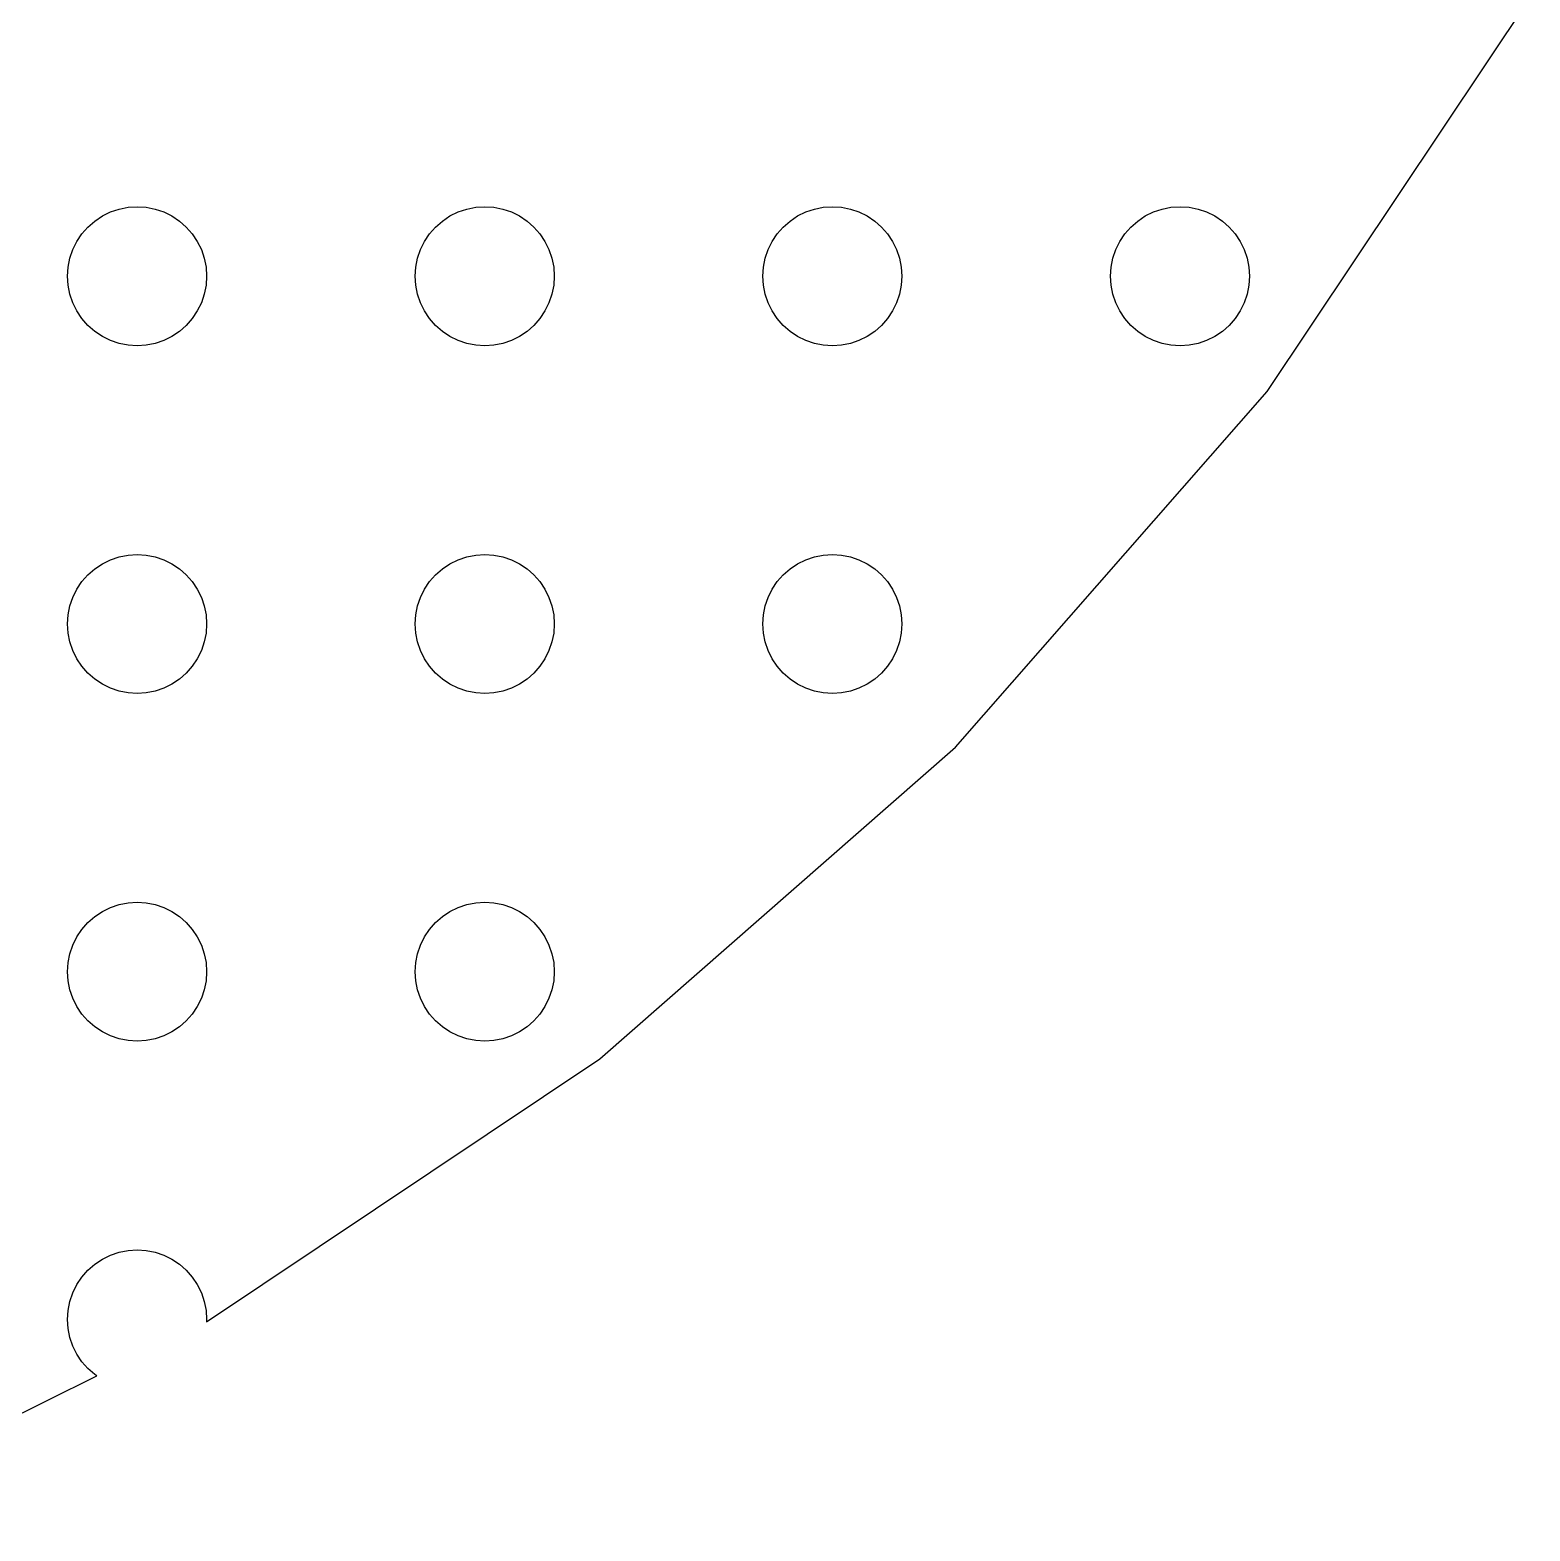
# Model space of a CAD drawing. Header units: metres. Extents: x -156 to 156, y -156 to 156.
# Drawn here: x 70.4 to 135.1, y -144.1 to -79.4 of the extents above; entities that cross this region are included whole.
import ezdxf

# ---------------------------------------------------------------- set-up
doc = ezdxf.new("R2010")
doc.units = ezdxf.units.M

msp = doc.modelspace()

# ---------------------------------------------------------------- linework, layer by layer
for p, q in [((123.763, -94.9668), (135.1, -78)), ((73.1737, -87.6199), (73.5, -87.4019)), ((73.5, -87.4019), (73.8519, -87.2284)), ((73.8519, -87.2284), (74.2235, -87.1022)), ((74.2235, -87.1022), (74.6084, -87.0257)), ((74.6084, -87.0257), (75, -87)), ((75, -87), (75.3916, -87.0257)), ((75.3916, -87.0257), (75.7765, -87.1022)), ((75.7765, -87.1022), (76.148, -87.2284)), ((76.148, -87.2284), (76.5, -87.4019)), ((76.5, -87.4019), (76.8263, -87.6199)), ((88.1737, -87.6199), (88.5, -87.4019)), ((88.5, -87.4019), (88.8519, -87.2284)), ((88.8519, -87.2284), (89.2235, -87.1022)), ((89.2235, -87.1022), (89.6084, -87.0257)), ((89.6084, -87.0257), (90, -87)), ((90, -87), (90.3916, -87.0257)), ((90.3916, -87.0257), (90.7765, -87.1022)), ((90.7765, -87.1022), (91.148, -87.2284)), ((91.148, -87.2284), (91.5, -87.4019)), ((91.5, -87.4019), (91.8263, -87.6199)), ((103.174, -87.6199), (103.5, -87.4019)), ((103.5, -87.4019), (103.852, -87.2284)), ((103.852, -87.2284), (104.224, -87.1022)), ((104.224, -87.1022), (104.608, -87.0257)), ((104.608, -87.0257), (105, -87)), ((105, -87), (105.392, -87.0257)), ((105.392, -87.0257), (105.776, -87.1022)), ((105.776, -87.1022), (106.148, -87.2284)), ((106.148, -87.2284), (106.5, -87.4019)), ((106.5, -87.4019), (106.826, -87.6199)), ((118.174, -87.6199), (118.5, -87.4019)), ((118.5, -87.4019), (118.852, -87.2284)), ((118.852, -87.2284), (119.224, -87.1022)), ((119.224, -87.1022), (119.608, -87.0257)), ((119.608, -87.0257), (120, -87)), ((120, -87), (120.392, -87.0257)), ((120.392, -87.0257), (120.776, -87.1022)), ((120.776, -87.1022), (121.148, -87.2284)), ((121.148, -87.2284), (121.5, -87.4019)), ((121.5, -87.4019), (121.826, -87.6199)), ((72.6199, -88.1737), (72.8787, -87.8787)), ((72.8787, -87.8787), (73.1737, -87.6199)), ((76.8263, -87.6199), (77.1213, -87.8787)), ((77.1213, -87.8787), (77.3801, -88.1737)), ((87.6199, -88.1737), (87.8787, -87.8787)), ((87.8787, -87.8787), (88.1737, -87.6199)), ((91.8263, -87.6199), (92.1213, -87.8787)), ((92.1213, -87.8787), (92.3801, -88.1737)), ((102.62, -88.1737), (102.879, -87.8787)), ((102.879, -87.8787), (103.174, -87.6199)), ((106.826, -87.6199), (107.121, -87.8787)), ((107.121, -87.8787), (107.38, -88.1737)), ((117.62, -88.1737), (117.879, -87.8787)), ((117.879, -87.8787), (118.174, -87.6199)), ((121.826, -87.6199), (122.121, -87.8787)), ((122.121, -87.8787), (122.38, -88.1737)), ((72.2284, -88.8519), (72.4019, -88.5)), ((72.4019, -88.5), (72.6199, -88.1737)), ((77.3801, -88.1737), (77.5981, -88.5)), ((77.5981, -88.5), (77.7716, -88.8519)), ((87.2284, -88.8519), (87.4019, -88.5)), ((87.4019, -88.5), (87.6199, -88.1737)), ((92.3801, -88.1737), (92.5981, -88.5)), ((92.5981, -88.5), (92.7716, -88.8519)), ((102.228, -88.8519), (102.402, -88.5)), ((102.402, -88.5), (102.62, -88.1737)), ((107.38, -88.1737), (107.598, -88.5)), ((107.598, -88.5), (107.772, -88.8519)), ((117.228, -88.8519), (117.402, -88.5)), ((117.402, -88.5), (117.62, -88.1737)), ((122.38, -88.1737), (122.598, -88.5)), ((122.598, -88.5), (122.772, -88.8519)), ((72.0257, -89.6084), (72.1022, -89.2235)), ((72.1022, -89.2235), (72.2284, -88.8519)), ((77.7716, -88.8519), (77.8978, -89.2235)), ((77.8978, -89.2235), (77.9743, -89.6084)), ((87.0257, -89.6084), (87.1022, -89.2235)), ((87.1022, -89.2235), (87.2284, -88.8519)), ((92.7716, -88.8519), (92.8978, -89.2235)), ((92.8978, -89.2235), (92.9743, -89.6084)), ((102.026, -89.6084), (102.102, -89.2235)), ((102.102, -89.2235), (102.228, -88.8519)), ((107.772, -88.8519), (107.898, -89.2235)), ((107.898, -89.2235), (107.974, -89.6084)), ((117.026, -89.6084), (117.102, -89.2235)), ((117.102, -89.2235), (117.228, -88.8519)), ((122.772, -88.8519), (122.898, -89.2235)), ((122.898, -89.2235), (122.974, -89.6084)), ((72, -90), (72.0257, -89.6084)), ((77.9743, -89.6084), (78, -90)), ((87, -90), (87.0257, -89.6084)), ((92.9743, -89.6084), (93, -90)), ((102, -90), (102.026, -89.6084)), ((107.974, -89.6084), (108, -90)), ((117, -90), (117.026, -89.6084)), ((122.974, -89.6084), (123, -90)), ((72.0257, -90.3916), (72, -90)), ((72.1022, -90.7765), (72.0257, -90.3916)), ((77.9743, -90.3916), (77.8978, -90.7765)), ((78, -90), (77.9743, -90.3916)), ((87.0257, -90.3916), (87, -90)), ((87.1022, -90.7765), (87.0257, -90.3916)), ((92.9743, -90.3916), (92.8978, -90.7765)), ((93, -90), (92.9743, -90.3916)), ((102.026, -90.3916), (102, -90)), ((102.102, -90.7765), (102.026, -90.3916)), ((107.974, -90.3916), (107.898, -90.7765)), ((108, -90), (107.974, -90.3916)), ((117.026, -90.3916), (117, -90)), ((117.102, -90.7765), (117.026, -90.3916)), ((122.974, -90.3916), (122.898, -90.7765)), ((123, -90), (122.974, -90.3916)), ((72.2284, -91.148), (72.1022, -90.7765)), ((72.4019, -91.5), (72.2284, -91.148)), ((77.7716, -91.148), (77.5981, -91.5)), ((77.8978, -90.7765), (77.7716, -91.148)), ((87.2284, -91.148), (87.1022, -90.7765)), ((87.4019, -91.5), (87.2284, -91.148)), ((92.7716, -91.148), (92.5981, -91.5)), ((92.8978, -90.7765), (92.7716, -91.148)), ((102.228, -91.148), (102.102, -90.7765)), ((102.402, -91.5), (102.228, -91.148)), ((107.772, -91.148), (107.598, -91.5)), ((107.898, -90.7765), (107.772, -91.148)), ((117.228, -91.148), (117.102, -90.7765)), ((117.402, -91.5), (117.228, -91.148)), ((122.772, -91.148), (122.598, -91.5)), ((122.898, -90.7765), (122.772, -91.148)), ((72.6199, -91.8263), (72.4019, -91.5)), ((72.8787, -92.1213), (72.6199, -91.8263)), ((77.3801, -91.8263), (77.1213, -92.1213)), ((77.5981, -91.5), (77.3801, -91.8263)), ((87.6199, -91.8263), (87.4019, -91.5)), ((87.8787, -92.1213), (87.6199, -91.8263)), ((92.3801, -91.8263), (92.1213, -92.1213)), ((92.5981, -91.5), (92.3801, -91.8263)), ((102.62, -91.8263), (102.402, -91.5)), ((102.879, -92.1213), (102.62, -91.8263)), ((107.38, -91.8263), (107.121, -92.1213)), ((107.598, -91.5), (107.38, -91.8263)), ((117.62, -91.8263), (117.402, -91.5)), ((117.879, -92.1213), (117.62, -91.8263)), ((122.38, -91.8263), (122.121, -92.1213)), ((122.598, -91.5), (122.38, -91.8263)), ((73.1737, -92.3801), (72.8787, -92.1213)), ((73.5, -92.5981), (73.1737, -92.3801)), ((76.8263, -92.3801), (76.5, -92.5981)), ((77.1213, -92.1213), (76.8263, -92.3801)), ((88.1737, -92.3801), (87.8787, -92.1213)), ((88.5, -92.5981), (88.1737, -92.3801)), ((91.8263, -92.3801), (91.5, -92.5981)), ((92.1213, -92.1213), (91.8263, -92.3801)), ((103.174, -92.3801), (102.879, -92.1213)), ((103.5, -92.5981), (103.174, -92.3801)), ((106.826, -92.3801), (106.5, -92.5981)), ((107.121, -92.1213), (106.826, -92.3801)), ((118.174, -92.3801), (117.879, -92.1213)), ((118.5, -92.5981), (118.174, -92.3801)), ((121.826, -92.3801), (121.5, -92.5981)), ((122.121, -92.1213), (121.826, -92.3801)), ((73.8519, -92.7716), (73.5, -92.5981)), ((74.2235, -92.8978), (73.8519, -92.7716)), ((74.6084, -92.9743), (74.2235, -92.8978)), ((75, -93), (74.6084, -92.9743)), ((75.3916, -92.9743), (75, -93)), ((75.7765, -92.8978), (75.3916, -92.9743)), ((76.148, -92.7716), (75.7765, -92.8978)), ((76.5, -92.5981), (76.148, -92.7716)), ((88.8519, -92.7716), (88.5, -92.5981)), ((89.2235, -92.8978), (88.8519, -92.7716)), ((89.6084, -92.9743), (89.2235, -92.8978)), ((90, -93), (89.6084, -92.9743)), ((90.3916, -92.9743), (90, -93)), ((90.7765, -92.8978), (90.3916, -92.9743)), ((91.148, -92.7716), (90.7765, -92.8978)), ((91.5, -92.5981), (91.148, -92.7716)), ((103.852, -92.7716), (103.5, -92.5981)), ((104.224, -92.8978), (103.852, -92.7716)), ((104.608, -92.9743), (104.224, -92.8978)), ((105, -93), (104.608, -92.9743)), ((105.392, -92.9743), (105, -93)), ((105.776, -92.8978), (105.392, -92.9743)), ((106.148, -92.7716), (105.776, -92.8978)), ((106.5, -92.5981), (106.148, -92.7716)), ((118.852, -92.7716), (118.5, -92.5981)), ((119.224, -92.8978), (118.852, -92.7716)), ((119.608, -92.9743), (119.224, -92.8978)), ((120, -93), (119.608, -92.9743)), ((120.392, -92.9743), (120, -93)), ((120.776, -92.8978), (120.392, -92.9743)), ((121.148, -92.7716), (120.776, -92.8978)), ((121.5, -92.5981), (121.148, -92.7716)), ((110.309, -110.309), (123.763, -94.9668)), ((73.5, -102.402), (73.8519, -102.228)), ((73.8519, -102.228), (74.2235, -102.102)), ((74.2235, -102.102), (74.6084, -102.026)), ((74.6084, -102.026), (75, -102)), ((75, -102), (75.3916, -102.026)), ((75.3916, -102.026), (75.7765, -102.102)), ((75.7765, -102.102), (76.148, -102.228)), ((76.148, -102.228), (76.5, -102.402)), ((88.5, -102.402), (88.8519, -102.228)), ((88.8519, -102.228), (89.2235, -102.102)), ((89.2235, -102.102), (89.6084, -102.026)), ((89.6084, -102.026), (90, -102)), ((90, -102), (90.3916, -102.026)), ((90.3916, -102.026), (90.7765, -102.102)), ((90.7765, -102.102), (91.148, -102.228)), ((91.148, -102.228), (91.5, -102.402)), ((103.5, -102.402), (103.852, -102.228)), ((103.852, -102.228), (104.224, -102.102)), ((104.224, -102.102), (104.608, -102.026)), ((104.608, -102.026), (105, -102)), ((105, -102), (105.392, -102.026)), ((105.392, -102.026), (105.776, -102.102)), ((105.776, -102.102), (106.148, -102.228)), ((106.148, -102.228), (106.5, -102.402)), ((72.6199, -103.174), (72.8787, -102.879)), ((72.8787, -102.879), (73.1737, -102.62)), ((73.1737, -102.62), (73.5, -102.402)), ((76.5, -102.402), (76.8263, -102.62)), ((76.8263, -102.62), (77.1213, -102.879)), ((77.1213, -102.879), (77.3801, -103.174)), ((87.6199, -103.174), (87.8787, -102.879)), ((87.8787, -102.879), (88.1737, -102.62)), ((88.1737, -102.62), (88.5, -102.402)), ((91.5, -102.402), (91.8263, -102.62)), ((91.8263, -102.62), (92.1213, -102.879)), ((92.1213, -102.879), (92.3801, -103.174)), ((102.62, -103.174), (102.879, -102.879)), ((102.879, -102.879), (103.174, -102.62)), ((103.174, -102.62), (103.5, -102.402)), ((106.5, -102.402), (106.826, -102.62)), ((106.826, -102.62), (107.121, -102.879)), ((107.121, -102.879), (107.38, -103.174)), ((72.2284, -103.852), (72.4019, -103.5)), ((72.4019, -103.5), (72.6199, -103.174)), ((77.3801, -103.174), (77.5981, -103.5)), ((77.5981, -103.5), (77.7716, -103.852)), ((87.2284, -103.852), (87.4019, -103.5)), ((87.4019, -103.5), (87.6199, -103.174)), ((92.3801, -103.174), (92.5981, -103.5)), ((92.5981, -103.5), (92.7716, -103.852)), ((102.228, -103.852), (102.402, -103.5)), ((102.402, -103.5), (102.62, -103.174)), ((107.38, -103.174), (107.598, -103.5)), ((107.598, -103.5), (107.772, -103.852)), ((72.0257, -104.608), (72.1022, -104.224)), ((72.1022, -104.224), (72.2284, -103.852)), ((77.7716, -103.852), (77.8978, -104.224)), ((77.8978, -104.224), (77.9743, -104.608)), ((87.0257, -104.608), (87.1022, -104.224)), ((87.1022, -104.224), (87.2284, -103.852)), ((92.7716, -103.852), (92.8978, -104.224)), ((92.8978, -104.224), (92.9743, -104.608)), ((102.026, -104.608), (102.102, -104.224)), ((102.102, -104.224), (102.228, -103.852)), ((107.772, -103.852), (107.898, -104.224)), ((107.898, -104.224), (107.974, -104.608)), ((72, -105), (72.0257, -104.608)), ((77.9743, -104.608), (78, -105)), ((87, -105), (87.0257, -104.608)), ((92.9743, -104.608), (93, -105)), ((102, -105), (102.026, -104.608)), ((107.974, -104.608), (108, -105)), ((72.0257, -105.392), (72, -105)), ((72.1022, -105.776), (72.0257, -105.392)), ((77.9743, -105.392), (77.8978, -105.776)), ((78, -105), (77.9743, -105.392)), ((87.0257, -105.392), (87, -105)), ((87.1022, -105.776), (87.0257, -105.392)), ((92.9743, -105.392), (92.8978, -105.776)), ((93, -105), (92.9743, -105.392)), ((102.026, -105.392), (102, -105)), ((102.102, -105.776), (102.026, -105.392)), ((107.974, -105.392), (107.898, -105.776)), ((108, -105), (107.974, -105.392)), ((72.2284, -106.148), (72.1022, -105.776)), ((72.4019, -106.5), (72.2284, -106.148)), ((77.7716, -106.148), (77.5981, -106.5)), ((77.8978, -105.776), (77.7716, -106.148)), ((87.2284, -106.148), (87.1022, -105.776)), ((87.4019, -106.5), (87.2284, -106.148)), ((92.7716, -106.148), (92.5981, -106.5)), ((92.8978, -105.776), (92.7716, -106.148)), ((102.228, -106.148), (102.102, -105.776)), ((102.402, -106.5), (102.228, -106.148)), ((107.772, -106.148), (107.598, -106.5)), ((107.898, -105.776), (107.772, -106.148)), ((72.6199, -106.826), (72.4019, -106.5)), ((72.8787, -107.121), (72.6199, -106.826)), ((77.3801, -106.826), (77.1213, -107.121)), ((77.5981, -106.5), (77.3801, -106.826)), ((87.6199, -106.826), (87.4019, -106.5)), ((87.8787, -107.121), (87.6199, -106.826)), ((92.3801, -106.826), (92.1213, -107.121)), ((92.5981, -106.5), (92.3801, -106.826)), ((102.62, -106.826), (102.402, -106.5)), ((102.879, -107.121), (102.62, -106.826)), ((107.38, -106.826), (107.121, -107.121)), ((107.598, -106.5), (107.38, -106.826)), ((73.1737, -107.38), (72.8787, -107.121)), ((73.5, -107.598), (73.1737, -107.38)), ((76.8263, -107.38), (76.5, -107.598)), ((77.1213, -107.121), (76.8263, -107.38)), ((88.1737, -107.38), (87.8787, -107.121)), ((88.5, -107.598), (88.1737, -107.38)), ((91.8263, -107.38), (91.5, -107.598)), ((92.1213, -107.121), (91.8263, -107.38)), ((103.174, -107.38), (102.879, -107.121)), ((103.5, -107.598), (103.174, -107.38)), ((106.826, -107.38), (106.5, -107.598)), ((107.121, -107.121), (106.826, -107.38)), ((73.8519, -107.772), (73.5, -107.598)), ((74.2235, -107.898), (73.8519, -107.772)), ((74.6084, -107.974), (74.2235, -107.898)), ((75, -108), (74.6084, -107.974)), ((75.3916, -107.974), (75, -108)), ((75.7765, -107.898), (75.3916, -107.974)), ((76.148, -107.772), (75.7765, -107.898)), ((76.5, -107.598), (76.148, -107.772)), ((88.8519, -107.772), (88.5, -107.598)), ((89.2235, -107.898), (88.8519, -107.772)), ((89.6084, -107.974), (89.2235, -107.898)), ((90, -108), (89.6084, -107.974)), ((90.3916, -107.974), (90, -108)), ((90.7765, -107.898), (90.3916, -107.974)), ((91.148, -107.772), (90.7765, -107.898)), ((91.5, -107.598), (91.148, -107.772)), ((103.852, -107.772), (103.5, -107.598)), ((104.224, -107.898), (103.852, -107.772)), ((104.608, -107.974), (104.224, -107.898)), ((105, -108), (104.608, -107.974)), ((105.392, -107.974), (105, -108)), ((105.776, -107.898), (105.392, -107.974)), ((106.148, -107.772), (105.776, -107.898)), ((106.5, -107.598), (106.148, -107.772)), ((94.9668, -123.763), (110.309, -110.309)), ((73.8519, -117.228), (74.2235, -117.102)), ((74.2235, -117.102), (74.6084, -117.026)), ((74.6084, -117.026), (75, -117)), ((75, -117), (75.3916, -117.026)), ((75.3916, -117.026), (75.7765, -117.102)), ((75.7765, -117.102), (76.148, -117.228)), ((88.8519, -117.228), (89.2235, -117.102)), ((89.2235, -117.102), (89.6084, -117.026)), ((89.6084, -117.026), (90, -117)), ((90, -117), (90.3916, -117.026)), ((90.3916, -117.026), (90.7765, -117.102)), ((90.7765, -117.102), (91.148, -117.228)), ((72.8787, -117.879), (73.1737, -117.62)), ((73.1737, -117.62), (73.5, -117.402)), ((73.5, -117.402), (73.8519, -117.228)), ((76.148, -117.228), (76.5, -117.402)), ((76.5, -117.402), (76.8263, -117.62)), ((76.8263, -117.62), (77.1213, -117.879)), ((87.8787, -117.879), (88.1737, -117.62)), ((88.1737, -117.62), (88.5, -117.402)), ((88.5, -117.402), (88.8519, -117.228)), ((91.148, -117.228), (91.5, -117.402)), ((91.5, -117.402), (91.8263, -117.62)), ((91.8263, -117.62), (92.1213, -117.879)), ((72.4019, -118.5), (72.6199, -118.174)), ((72.6199, -118.174), (72.8787, -117.879)), ((77.1213, -117.879), (77.3801, -118.174)), ((77.3801, -118.174), (77.5981, -118.5)), ((87.4019, -118.5), (87.6199, -118.174)), ((87.6199, -118.174), (87.8787, -117.879)), ((92.1213, -117.879), (92.3801, -118.174)), ((92.3801, -118.174), (92.5981, -118.5)), ((72.1022, -119.224), (72.2284, -118.852)), ((72.2284, -118.852), (72.4019, -118.5)), ((77.5981, -118.5), (77.7716, -118.852)), ((77.7716, -118.852), (77.8978, -119.224)), ((87.1022, -119.224), (87.2284, -118.852)), ((87.2284, -118.852), (87.4019, -118.5)), ((92.5981, -118.5), (92.7716, -118.852)), ((92.7716, -118.852), (92.8978, -119.224)), ((72, -120), (72.0257, -119.608)), ((72.0257, -119.608), (72.1022, -119.224)), ((77.8978, -119.224), (77.9743, -119.608)), ((77.9743, -119.608), (78, -120)), ((87, -120), (87.0257, -119.608)), ((87.0257, -119.608), (87.1022, -119.224)), ((92.8978, -119.224), (92.9743, -119.608)), ((92.9743, -119.608), (93, -120)), ((72.0257, -120.392), (72, -120)), ((72.1022, -120.776), (72.0257, -120.392)), ((77.9743, -120.392), (77.8978, -120.776)), ((78, -120), (77.9743, -120.392)), ((87.0257, -120.392), (87, -120)), ((87.1022, -120.776), (87.0257, -120.392)), ((92.9743, -120.392), (92.8978, -120.776)), ((93, -120), (92.9743, -120.392)), ((72.2284, -121.148), (72.1022, -120.776)), ((77.8978, -120.776), (77.7716, -121.148)), ((87.2284, -121.148), (87.1022, -120.776)), ((92.8978, -120.776), (92.7716, -121.148)), ((72.4019, -121.5), (72.2284, -121.148)), ((72.6199, -121.826), (72.4019, -121.5)), ((77.5981, -121.5), (77.3801, -121.826)), ((77.7716, -121.148), (77.5981, -121.5)), ((87.4019, -121.5), (87.2284, -121.148)), ((87.6199, -121.826), (87.4019, -121.5)), ((92.5981, -121.5), (92.3801, -121.826)), ((92.7716, -121.148), (92.5981, -121.5)), ((72.8787, -122.121), (72.6199, -121.826)), ((73.1737, -122.38), (72.8787, -122.121)), ((77.1213, -122.121), (76.8263, -122.38)), ((77.3801, -121.826), (77.1213, -122.121)), ((87.8787, -122.121), (87.6199, -121.826)), ((88.1737, -122.38), (87.8787, -122.121)), ((92.1213, -122.121), (91.8263, -122.38)), ((92.3801, -121.826), (92.1213, -122.121)), ((73.5, -122.598), (73.1737, -122.38)), ((73.8519, -122.772), (73.5, -122.598)), ((74.2235, -122.898), (73.8519, -122.772)), ((74.6084, -122.974), (74.2235, -122.898)), ((75, -123), (74.6084, -122.974)), ((75.3916, -122.974), (75, -123)), ((75.7765, -122.898), (75.3916, -122.974)), ((76.148, -122.772), (75.7765, -122.898)), ((76.5, -122.598), (76.148, -122.772)), ((76.8263, -122.38), (76.5, -122.598)), ((88.5, -122.598), (88.1737, -122.38)), ((88.8519, -122.772), (88.5, -122.598)), ((89.2235, -122.898), (88.8519, -122.772)), ((89.6084, -122.974), (89.2235, -122.898)), ((90, -123), (89.6084, -122.974)), ((90.3916, -122.974), (90, -123)), ((90.7765, -122.898), (90.3916, -122.974)), ((91.148, -122.772), (90.7765, -122.898)), ((91.5, -122.598), (91.148, -122.772)), ((91.8263, -122.38), (91.5, -122.598)), ((78, -135.1), (94.9668, -123.763)), ((74.2235, -132.102), (74.6084, -132.026)), ((74.6084, -132.026), (75, -132)), ((75, -132), (75.3916, -132.026)), ((75.3916, -132.026), (75.7765, -132.102)), ((72.8787, -132.879), (73.1737, -132.62)), ((73.1737, -132.62), (73.5, -132.402)), ((73.5, -132.402), (73.8519, -132.228)), ((73.8519, -132.228), (74.2235, -132.102)), ((75.7765, -132.102), (76.148, -132.228)), ((76.148, -132.228), (76.5, -132.402)), ((76.5, -132.402), (76.8263, -132.62)), ((76.8263, -132.62), (77.1213, -132.879)), ((72.4019, -133.5), (72.6199, -133.174)), ((72.6199, -133.174), (72.8787, -132.879)), ((77.1213, -132.879), (77.3801, -133.174)), ((77.3801, -133.174), (77.5981, -133.5)), ((72.1022, -134.224), (72.2284, -133.852)), ((72.2284, -133.852), (72.4019, -133.5)), ((77.5981, -133.5), (77.7716, -133.852)), ((77.7716, -133.852), (77.8978, -134.224)), ((72, -135), (72.0257, -134.608)), ((72.0257, -134.608), (72.1022, -134.224)), ((77.8978, -134.224), (77.9743, -134.608)), ((77.9743, -134.608), (78, -135)), ((72.0257, -135.392), (72, -135)), ((78, -135), (77.9932, -135.103)), ((77.9932, -135.103), (78, -135.1)), ((72.1022, -135.776), (72.0257, -135.392)), ((72.2284, -136.148), (72.1022, -135.776)), ((72.4019, -136.5), (72.2284, -136.148)), ((72.6199, -136.826), (72.4019, -136.5)), ((72.8787, -137.121), (72.6199, -136.826)), ((73.1737, -137.38), (72.8787, -137.121)), ((59.6986, -144.125), (73.2598, -137.438)), ((73.2598, -137.438), (73.1737, -137.38))]:
    msp.add_line(p, q)

doc.saveas('drawing.dxf')
